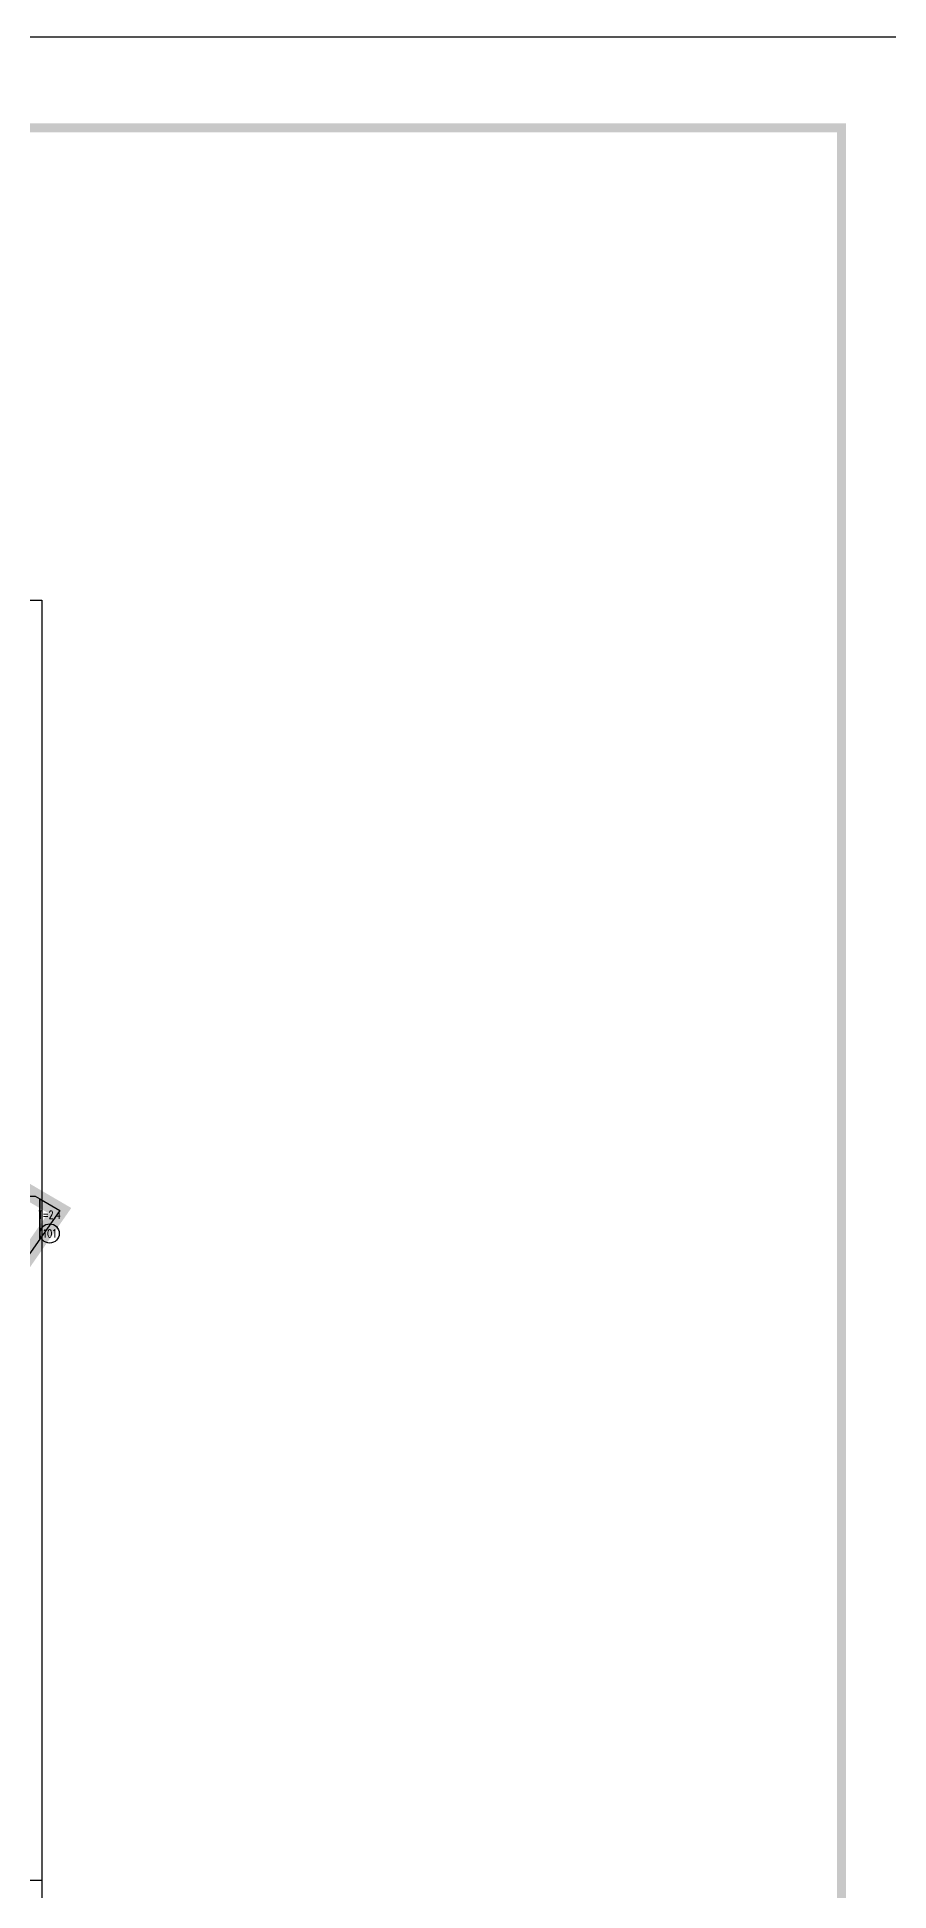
# Model space of a CAD drawing. Extents: x 4283 to 40403, y 1134 to 1764.
# Drawn here: x 6732.6 to 6799.2, y 1619.3 to 1764.1 of the extents above; entities that cross this region are included whole.
import ezdxf
from ezdxf.enums import TextEntityAlignment as Align

# ---------------------------------------------------------------- set-up
doc = ezdxf.new("R2010")
doc.units = 0
for name, color, linetype in [('PUB_TITLE', 4, 'Continuous'), ('S-MODIFY', 4, 'Continuous'), ('tdz_5-3方格网', 2, 'Continuous'), ('tdz_5-3方格网计算', 7, 'Continuous'), ('tdz_土方计算图', 7, 'Continuous'), ('tdz_格田', 6, 'Continuous'), ('华泽绵阳图框', 7, 'Continuous')]:
    doc.layers.add(name, color=color, linetype=linetype)
doc.styles.add('GLandNum', font='txt_____.ttf', dxfattribs={"width": 0.7, "height": 0.5})

msp = doc.modelspace()

# ---------------------------------------------------------------- linework, layer by layer
at = {"layer": 'PUB_TITLE'}
msp.add_lwpolyline([(6382.53, 1467.09), (6802.53, 1467.09), (6802.53, 1764.09), (6382.53, 1764.09)], close=True, dxfattribs=at)
at = {"layer": 'PUB_TITLE', "color": 7, "const_width": 0.566}
msp.add_lwpolyline([(6795.46, 1474.16), (6795.46, 1756.99)], dxfattribs=at)
at = {"layer": 'S-MODIFY'}
msp.add_lwpolyline([(6382.53, 1467.09), (6802.53, 1467.09), (6802.53, 1764.09), (6382.53, 1764.09)], close=True, dxfattribs=at)
at = {"layer": 'tdz_5-3方格网', "linetype": 'Continuous'}
for points in [[(6730.77, 1667.29, 4256.36), (6726.53, 1667.29, 4256.93), (6726.53, 1673.54, 4256.73), (6732.43, 1673.54, 4256.32), (6732.78, 1673.34, 4256.31), (6732.78, 1670.18, 4256.25)], [(6732.78, 1670.18, 4256.25), (6732.78, 1673.34, 4256.31), (6734.35, 1672.42, 4256.25)]]:
    msp.add_polyline3d(points, close=True, dxfattribs=at)
at = {"layer": 'tdz_5-3方格网计算', "color": 7, "linetype": 'Continuous'}
msp.add_circle((6733.56, 1670.63), 0.75, dxfattribs=at)
at = {"layer": 'tdz_土方计算图', "linetype": 'Continuous'}
msp.add_lwpolyline([(6602.94, 1720.11), (6732.94, 1720.11), (6732.94, 1560.11), (6602.94, 1560.11)], close=True, dxfattribs=at)
msp.add_lwpolyline([(6602.94, 1620.11), (6732.94, 1620.11)], dxfattribs=at)
at = {"layer": 'tdz_格田', "linetype": 'Continuous', "lineweight": 60, "const_width": 1.25}
msp.add_lwpolyline([(6601.53, 1681.57), (6621.74, 1716.69), (6701, 1691.88), (6734.35, 1672.42), (6700.27, 1623.54), (6601.53, 1681.57)], close=True, dxfattribs=at)
at = {"layer": '华泽绵阳图框', "color": 7, "const_width": 0.707}
msp.add_lwpolyline([(6400.21, 1474.16), (6795.46, 1474.16), (6795.46, 1756.99), (6400.21, 1756.99)], close=True, dxfattribs=at)

# ---------------------------------------------------------------- texts
at = {"layer": 'tdz_5-3方格网计算', "color": 2, "linetype": 'Continuous', "style": 'GLandNum', "width": 0.7}
msp.add_text('T=2.4', height=0.625, dxfattribs=at).set_placement((6733.56, 1672.09), align=Align.MIDDLE_CENTER)
at = {"layer": 'tdz_5-3方格网计算', "color": 7, "linetype": 'Continuous', "style": 'GLandNum', "width": 0.7}
msp.add_text('101', height=0.625, dxfattribs=at).set_placement((6733.56, 1670.63), align=Align.MIDDLE_CENTER)

doc.saveas('drawing.dxf')
